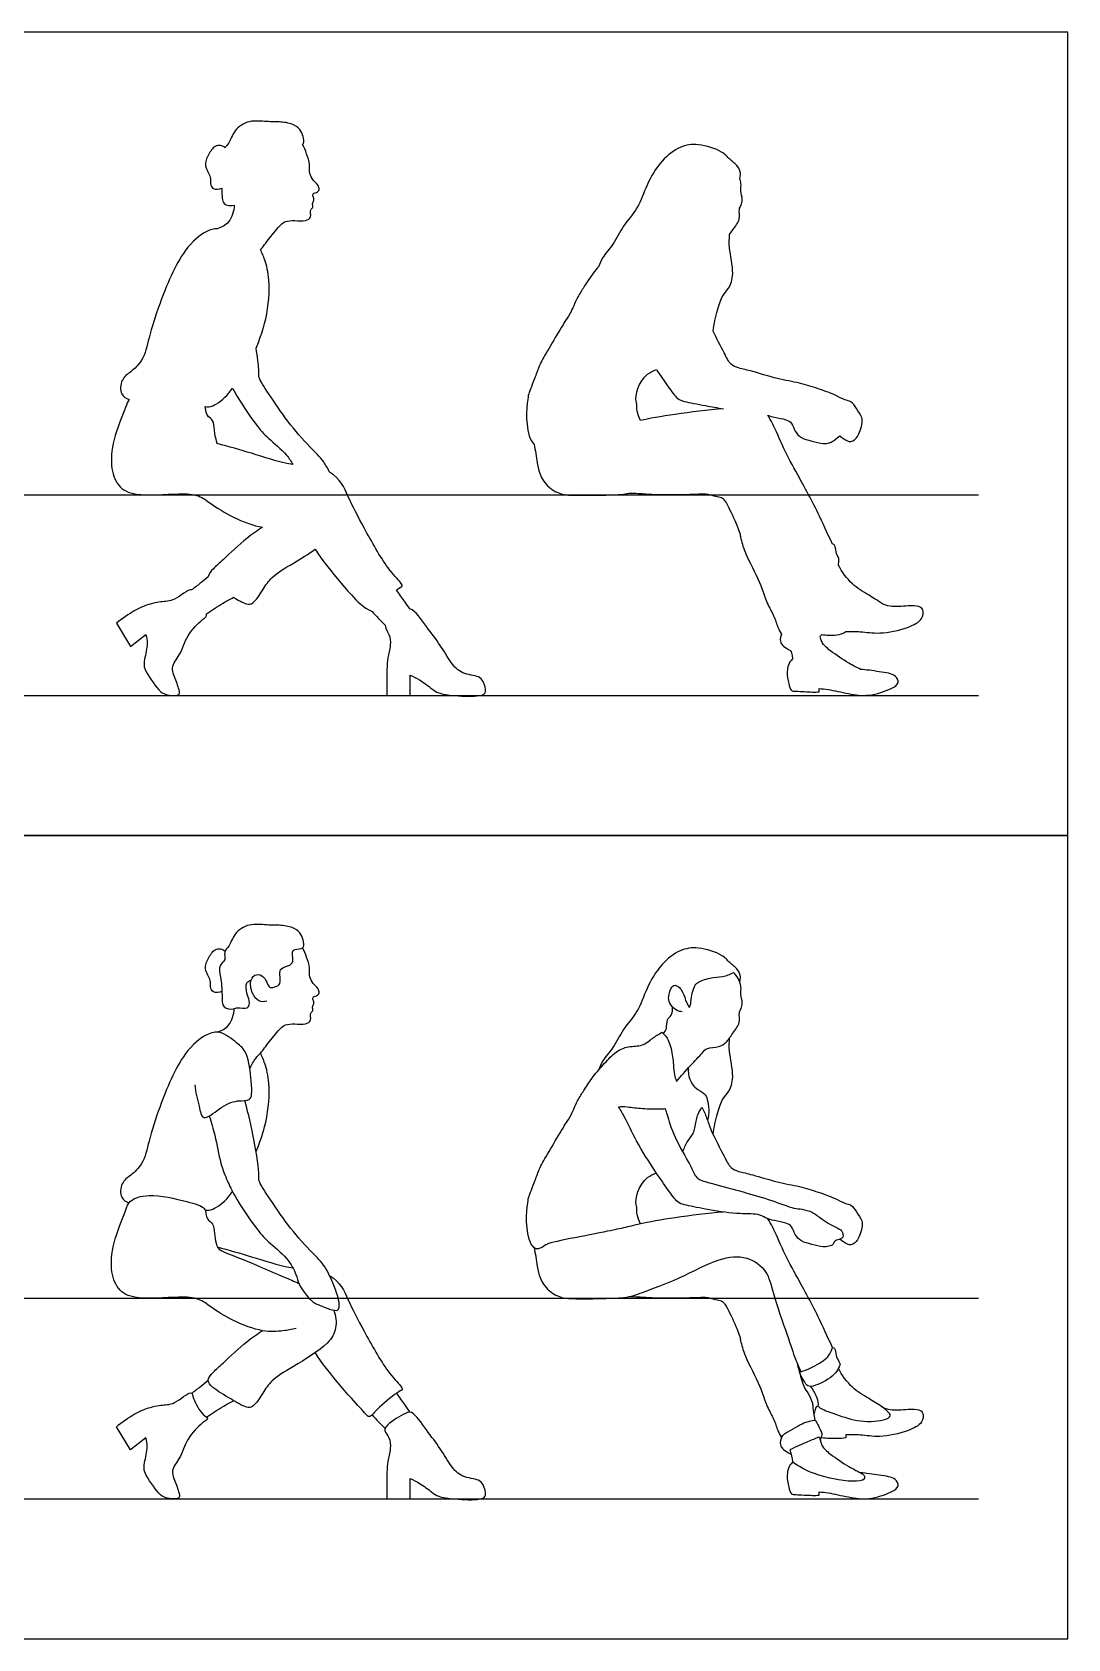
# Model space of a CAD drawing. Header units: millimetres. Extents: x 11.2 to 50.9, y -0.3 to 14.1.
# Drawn here: x 29.349 to 31.706, y 10.298 to 13.955 of the extents above; entities that cross this region are included whole.
import ezdxf

# ---------------------------------------------------------------- set-up
doc = ezdxf.new("R2010")
doc.units = ezdxf.units.MM
for name, color, linetype, true_color in [('AG-DIAGRAM', 7, 'Continuous', 0xfecc66), ('AG-GUIDES', 7, 'Continuous', 0xcccccc), ('AG-OUTLINE', 7, 'Continuous', 0x8000ff), ('AG-PEOPLE', 7, 'Continuous', 0x66ccff), ('X-VPRT', 6, 'Continuous', 0xff00ff)]:
    doc.layers.add(name, color=color, linetype=linetype, true_color=true_color)

msp = doc.modelspace()

# ---------------------------------------------------------------- linework, layer by layer
at = {"layer": 'AG-DIAGRAM'}
for p, q in [((21.9063, 12.4451), (31.503, 12.4451)), ((21.9063, 10.6163), (31.503, 10.6163))]:
    msp.add_line(p, q, dxfattribs=at)
at = {"layer": 'AG-GUIDES'}
for p, q in [((21.9063, 12.9023), (31.503, 12.9023)), ((21.9063, 11.0735), (31.503, 11.0735))]:
    msp.add_line(p, q, dxfattribs=at)
at = {"layer": 'AG-OUTLINE'}
for points in [[(29.5414, 12.6097), (29.5729, 12.5571)], [(29.5729, 12.5571), (29.6084, 12.5841)], [(30.1567, 12.4451), (30.2097, 12.4451)], [(31.1399, 12.4536), (31.1399, 12.4611)]]:
    msp.add_lwpolyline(points, dxfattribs=at)
for points, knots in [([(29.9649, 13.6997), (29.9683, 13.7023), (29.9675, 13.7143), (29.9624, 13.7309), (29.9467, 13.7464), (29.9145, 13.7521), (29.8831, 13.7508), (29.8431, 13.7565), (29.808, 13.7337), (29.7999, 13.7045), (29.7904, 13.696), (29.7886, 13.6923)], [3.70472, 3.70472, 3.70472, 3.70472, 3.915349, 4.155729, 4.414297, 4.733887, 5.0582, 5.415434, 5.769954, 6.086337, 6.273843, 6.273843, 6.273843, 6.273843]), ([(29.7886, 13.6923), (29.7856, 13.6948), (29.7783, 13.6985), (29.7636, 13.6973), (29.7496, 13.6761), (29.7388, 13.6516), (29.7575, 13.6259), (29.7537, 13.6111), (29.7601, 13.5962), (29.7754, 13.5979), (29.7812, 13.6006)], [-1.943548, -1.943548, -1.943548, -1.943548, -1.749998, -1.545805, -1.265299, -0.97661, -0.672829, -0.455583, -0.250939, 0, 0, 0, 0]), ([(29.8688, 13.4603), (29.8744, 13.4666), (29.8888, 13.4864), (29.9144, 13.5166), (29.925, 13.5257), (29.9476, 13.5272), (29.9708, 13.5242), (29.9863, 13.5338), (29.9801, 13.5519), (29.9904, 13.556), (29.9858, 13.5656), (29.9919, 13.5727), (29.9887, 13.5806), (29.9872, 13.5901), (30.0001, 13.5898), (30.0037, 13.6002), (29.9979, 13.6099), (29.9853, 13.6213), (29.9796, 13.6382), (29.9818, 13.6543), (29.9742, 13.6792), (29.9684, 13.6929), (29.9649, 13.6997)], [0.526762, 0.526762, 0.526762, 0.526762, 0.854998, 1.21483, 1.421616, 1.685716, 1.966081, 2.18262, 2.406363, 2.5651, 2.729528, 2.891762, 3.055474, 3.209219, 3.389142, 3.557744, 3.743334, 3.978763, 4.213168, 4.441878, 4.729093, 5.002139, 5.002139, 5.002139, 5.002139]), ([(30.9595, 13.6223), (30.9607, 13.6259), (30.9623, 13.6339), (30.9561, 13.6515), (30.9354, 13.6659), (30.9201, 13.6857), (30.8646, 13.7032), (30.8229, 13.6963), (30.7792, 13.6635), (30.7467, 13.6084), (30.7294, 13.5543), (30.6933, 13.5157), (30.6732, 13.4724), (30.6466, 13.4438), (30.6409, 13.4286), (30.6382, 13.4214)], [0, 0, 0, 0, 0.197658, 0.441064, 0.727786, 1.019602, 1.453065, 1.830998, 2.251918, 2.719155, 3.158302, 3.578415, 3.983662, 4.342901, 4.624045, 4.624045, 4.624045, 4.624045]), ([(30.9363, 13.4946), (30.9386, 13.498), (30.9463, 13.5094), (30.9623, 13.5284), (30.9566, 13.5516), (30.9631, 13.5616), (30.9671, 13.5748), (30.96, 13.5942), (30.9638, 13.6088), (30.9609, 13.6187), (30.9595, 13.6223)], [1.711028, 1.711028, 1.711028, 1.711028, 1.854784, 2.169099, 2.438586, 2.632493, 2.843529, 3.103199, 3.34697, 3.493439, 3.493439, 3.493439, 3.493439]), ([(29.7812, 13.6006), (29.7815, 13.5816), (29.7803, 13.5614), (29.8011, 13.5597), (29.8091, 13.5613)], [7.3736831, 7.3736831, 7.3736831, 7.3736831, 7.7336966, 8.0426079, 8.0426079, 8.0426079, 8.0426079]), ([(29.8091, 13.5613), (29.8089, 13.5481), (29.8003, 13.5206), (29.7804, 13.511), (29.7707, 13.5079)], [-0.6724283, -0.6724283, -0.6724283, -0.6724283, -0.3140947, 0, 0, 0, 0]), ([(29.7707, 13.5079), (29.7627, 13.5084), (29.7411, 13.5012), (29.6891, 13.4607), (29.6387, 13.3389), (29.6155, 13.2636), (29.6034, 13.2077), (29.5744, 13.1821), (29.5509, 13.1662), (29.5484, 13.129), (29.5635, 13.1218), (29.5701, 13.1193)], [3.491019, 3.491019, 3.491019, 3.491019, 3.742937, 4.205161, 4.861271, 5.379407, 5.797365, 6.141251, 6.440548, 6.757776, 7.019162, 7.019162, 7.019162, 7.019162]), ([(29.8589, 13.2358), (29.8741, 13.2748), (29.8864, 13.32), (29.8919, 13.3882), (29.8801, 13.4359), (29.8727, 13.4526), (29.8688, 13.4603)], [1.723412, 1.723412, 1.723412, 1.723412, 1.964333, 2.500024, 2.889738, 3.179016, 3.179016, 3.179016, 3.179016]), ([(30.8991, 13.2746), (30.901, 13.2909), (30.9081, 13.3216), (30.9194, 13.3572), (30.9364, 13.3719), (30.9482, 13.4066), (30.9342, 13.4645), (30.9359, 13.4845), (30.9363, 13.4946)], [0, 0, 0, 0, 0.409889, 0.759342, 1.025586, 1.368702, 1.816119, 2.137982, 2.137982, 2.137982, 2.137982]), ([(30.6382, 13.4214), (30.634, 13.4166), (30.622, 13.4022), (30.6065, 13.3772), (30.5919, 13.3564), (30.5751, 13.3167), (30.5586, 13.2929), (30.5122, 13.2131), (30.5043, 13.1986), (30.4927, 13.1664), (30.479, 13.1331), (30.4774, 13.1204), (30.4685, 13.0596), (30.487, 13.0208), (30.4918, 13.0169)], [-7.807049, -7.807049, -7.807049, -7.807049, -7.631971, -7.285419, -6.986167, -6.612704, -6.286083, -5.353619, -5.001988, -4.66644, -4.150489, -3.96005, -3.019478, -2.786519, -2.786519, -2.786519, -2.786519]), ([(31.1872, 13.0363), (31.2014, 13.0256), (31.2135, 13.0199), (31.2269, 13.0327), (31.2343, 13.0479), (31.2385, 13.0663), (31.2385, 13.0785), (31.2249, 13.0986), (31.2141, 13.1158), (31.1978, 13.1173), (31.1758, 13.1306), (31.1373, 13.144), (31.0951, 13.1578), (31.0453, 13.165), (30.9905, 13.1836), (30.9577, 13.1898), (30.9373, 13.1985), (30.925, 13.2242), (30.9065, 13.2588), (30.8991, 13.2746)], [-7.718948, -7.718948, -7.718948, -7.718948, -7.378045, -7.017862, -6.768631, -6.49801, -6.285989, -5.982495, -5.707836, -5.471827, -5.161486, -4.763958, -4.349671, -3.905445, -3.430653, -3.073794, -2.801372, -2.459762, -2.045066, -2.045066, -2.045066, -2.045066]), ([(30.026, 12.954), (30.0219, 12.9625), (30.0102, 12.9836), (29.9794, 13.0117), (29.9297, 13.0693), (29.8897, 13.1291), (29.8625, 13.1699), (29.8667, 13.1824), (29.8621, 13.2163), (29.8589, 13.2358)], [5.467358, 5.467358, 5.467358, 5.467358, 5.703296, 6.090949, 6.588714, 7.089769, 7.467892, 7.66947, 7.901083, 7.901083, 7.901083, 7.901083]), ([(30.734, 13.0717), (30.7305, 13.0783), (30.7248, 13.0921), (30.7257, 13.1101), (30.7204, 13.1221), (30.7302, 13.1689), (30.763, 13.1848), (30.7698, 13.1873)], [0, 0, 0, 0, 0.276472, 0.520776, 0.728538, 1.934432, 2.265711, 2.265711, 2.265711, 2.265711]), ([(30.7698, 13.1873), (30.7797, 13.1726), (30.7961, 13.149), (30.8169, 13.1199), (30.8348, 13.1138), (30.875, 13.1065), (30.9087, 13.1002), (30.9225, 13.0982)], [-11.973179, -11.973179, -11.973179, -11.973179, -11.584953, -11.245305, -11.002533, -10.595736, -10.312308, -10.312308, -10.312308, -10.312308]), ([(29.743, 13.1029), (29.7489, 13.1027), (29.7617, 13.1016), (29.7918, 13.1258), (29.8027, 13.1408), (29.8053, 13.1448)], [0, 0, 0, 0, 0.2389291, 0.6224229, 0.7622506, 0.7622506, 0.7622506, 0.7622506]), ([(29.8053, 13.1448), (29.8071, 13.1415), (29.8196, 13.1191), (29.8568, 13.0625), (29.8852, 13.0309), (29.9241, 13.0004), (29.9391, 12.978), (29.9429, 12.971)], [1.57915, 1.57915, 1.57915, 1.57915, 1.677767, 2.202216, 2.585057, 3.011457, 3.223904, 3.223904, 3.223904, 3.223904]), ([(29.5701, 13.1193), (29.5665, 13.1145), (29.5609, 13.0965), (29.5347, 13.0366), (29.5255, 12.9703), (29.5425, 12.9201), (29.5854, 12.897), (29.6786, 12.9063), (29.7299, 12.903), (29.7576, 12.8796), (29.806, 12.8504), (29.8523, 12.8317), (29.8738, 12.8282)], [-4.82741, -4.82741, -4.82741, -4.82741, -4.60454, -4.133653, -3.660893, -3.266482, -2.878144, -2.328959, -1.970628, -1.651855, -1.18656, -0.702149, -0.702149, -0.702149, -0.702149]), ([(29.7707, 13.0191), (29.7663, 13.034), (29.7638, 13.0503), (29.7627, 13.0721), (29.7476, 13.0809), (29.7452, 13.0904), (29.743, 13.1029)], [-7.440146, -7.440146, -7.440146, -7.440146, -7.085092, -6.751087, -6.450882, -6.234229, -6.234229, -6.234229, -6.234229]), ([(30.9225, 13.0982), (30.8858, 13.0951), (30.8182, 13.087), (30.7508, 13.0753), (30.734, 13.0717)], [-1.772103, -1.772103, -1.772103, -1.772103, -1.158281, -0.635804, -0.635804, -0.635804, -0.635804]), ([(31.1707, 12.7899), (31.1642, 12.8026), (31.1368, 12.8661), (31.0909, 12.9487), (31.06, 13.0054), (31.0359, 13.0633), (31.0275, 13.0767), (31.0236, 13.0832)], [9.051456, 9.051456, 9.051456, 9.051456, 9.452204, 10.026455, 10.519409, 10.973134, 11.254575, 11.254575, 11.254575, 11.254575]), ([(31.0236, 13.0832), (31.0283, 13.0814), (31.0411, 13.0778), (31.0646, 13.0746), (31.0792, 13.0658), (31.0847, 13.0465), (31.099, 13.0302), (31.123, 13.0253), (31.1486, 13.017), (31.1615, 13.0205), (31.1699, 13.0221), (31.1872, 13.0363)], [-9.363025, -9.363025, -9.363025, -9.363025, -9.131601, -8.779266, -8.50549, -8.205293, -7.893374, -7.550675, -7.196106, -6.942794, -6.725811, -6.725811, -6.725811, -6.725811]), ([(29.9429, 12.971), (29.9052, 12.9777), (29.8503, 12.9976), (29.7967, 13.0115), (29.7707, 13.0191)], [-1.089027, -1.089027, -1.089027, -1.089027, -0.526259, 0, 0, 0, 0]), ([(30.4918, 13.0169), (30.4942, 13.005), (30.4989, 12.9713), (30.5034, 12.9486), (30.523, 12.9167), (30.5583, 12.9009), (30.5857, 12.9013), (30.6736, 12.9005), (30.7036, 12.9051), (30.7071, 12.9057)], [0.75996, 0.75996, 0.75996, 0.75996, 1.069408, 1.356033, 1.709433, 2.055502, 2.375394, 2.988405, 3.078964, 3.078964, 3.078964, 3.078964]), ([(30.1783, 12.6856), (30.1854, 12.6901), (30.194, 12.6938), (30.1862, 12.705), (30.154, 12.7372), (30.1043, 12.8277), (30.0678, 12.8962), (30.0517, 12.9383), (30.026, 12.954)], [-3.947011, -3.947011, -3.947011, -3.947011, -3.718966, -3.547862, -3.159033, -2.555061, -2.025804, -1.566882, -1.566882, -1.566882, -1.566882]), ([(30.7071, 12.9057), (30.7213, 12.906), (30.75, 12.9041), (30.7707, 12.9026), (30.8632, 12.9031), (30.8849, 12.9058), (30.9036, 12.8981), (30.9185, 12.8975), (30.9243, 12.8903), (30.9298, 12.8843), (30.9594, 12.8205), (30.9613, 12.8038), (30.9711, 12.7677), (31.0069, 12.7038), (31.0201, 12.6557), (31.0372, 12.6284), (31.0458, 12.6004), (31.0515, 12.5901), (31.0543, 12.585)], [0.122021, 0.122021, 0.122021, 0.122021, 0.43388, 0.737602, 1.190394, 1.562677, 1.821108, 2.037014, 2.206557, 2.369854, 2.556793, 2.790155, 3.144724, 3.650277, 4.064575, 4.393414, 4.704426, 4.947843, 4.947843, 4.947843, 4.947843]), ([(29.8738, 12.8282), (29.8614, 12.8202), (29.8379, 12.8049), (29.7846, 12.7551), (29.7631, 12.7359), (29.7507, 12.722), (29.7502, 12.7156)], [-14.533258, -14.533258, -14.533258, -14.533258, -14.152635, -13.669409, -13.350097, -13.085708, -13.085708, -13.085708, -13.085708]), ([(29.8078, 12.6689), (29.8189, 12.6623), (29.8368, 12.652), (29.8535, 12.6534), (29.8751, 12.6873), (29.8939, 12.717), (29.9358, 12.7419), (29.9777, 12.7671), (29.9935, 12.7782)], [-12.382254, -12.382254, -12.382254, -12.382254, -12.077426, -11.861154, -11.513316, -11.174218, -10.737646, -10.405247, -10.405247, -10.405247, -10.405247]), ([(29.9935, 12.7782), (30.0007, 12.7673), (30.0148, 12.7457), (30.0737, 12.6751), (30.1022, 12.6461), (30.1228, 12.6368)], [-6.137454, -6.137454, -6.137454, -6.137454, -5.697518, -5.018447, -4.527129, -4.527129, -4.527129, -4.527129]), ([(31.1839, 12.7424), (31.1873, 12.7561), (31.1796, 12.7649), (31.1779, 12.7796), (31.1753, 12.7903), (31.1707, 12.7899)], [-2.043426, -2.043426, -2.043426, -2.043426, -1.7234114, -1.3747094, -1.0962548, -1.0962548, -1.0962548, -1.0962548]), ([(31.2832, 12.6546), (31.2733, 12.6616), (31.2515, 12.6748), (31.2134, 12.6976), (31.1921, 12.7267), (31.1839, 12.7424)], [2.441349, 2.441349, 2.441349, 2.441349, 2.793149, 3.187192, 3.618429, 3.618429, 3.618429, 3.618429]), ([(29.7502, 12.7156), (29.7439, 12.7103), (29.7296, 12.6986), (29.719, 12.6907), (29.7123, 12.6859)], [-0.506718, -0.506718, -0.506718, -0.506718, -0.2833702, 0, 0, 0, 0]), ([(29.7123, 12.6859), (29.7033, 12.6872), (29.6723, 12.6578), (29.6433, 12.6608), (29.6045, 12.6499), (29.5817, 12.6389), (29.5537, 12.6206), (29.5414, 12.6097)], [-1.791106, -1.791106, -1.791106, -1.791106, -1.406859, -1.075432, -0.715458, -0.412337, 0, 0, 0, 0]), ([(29.7463, 12.6313), (29.7585, 12.64), (29.7762, 12.6517), (29.7995, 12.6646), (29.8078, 12.6689)], [0, 0, 0, 0, 0.3837657, 0.5832827, 0.5832827, 0.5832827, 0.5832827]), ([(30.209, 12.6426), (30.2049, 12.6484), (30.1965, 12.6601), (30.1844, 12.6771), (30.1783, 12.6856)], [-0.5836498, -0.5836498, -0.5836498, -0.5836498, -0.3190112, 0, 0, 0, 0]), ([(29.6084, 12.5841), (29.61, 12.5775), (29.6133, 12.5643), (29.6046, 12.5269), (29.6018, 12.5045), (29.6372, 12.4571), (29.6513, 12.4466), (29.6894, 12.4425), (29.6818, 12.4628), (29.6789, 12.4764), (29.6618, 12.5109), (29.6877, 12.5374), (29.7001, 12.583), (29.734, 12.6174), (29.7481, 12.6257), (29.7463, 12.6313)], [-6.529986, -6.529986, -6.529986, -6.529986, -6.268063, -5.91766, -5.635703, -5.196888, -4.950687, -4.627773, -4.39429, -4.159822, -3.825292, -3.491811, -3.088178, -2.679819, -2.456621, -2.456621, -2.456621, -2.456621]), ([(30.1228, 12.6368), (30.1276, 12.6314), (30.1374, 12.6209), (30.1475, 12.6104), (30.1526, 12.6053)], [0, 0, 0, 0, 0.2649963, 0.5307904, 0.5307904, 0.5307904, 0.5307904]), ([(30.2097, 12.4451), (30.2097, 12.4606), (30.2097, 12.476), (30.2097, 12.4915), (30.217, 12.4883), (30.231, 12.4819), (30.2592, 12.4607), (30.2742, 12.4495), (30.3112, 12.4442), (30.3665, 12.442), (30.3857, 12.4517), (30.3758, 12.4783), (30.3664, 12.4906), (30.326, 12.4932), (30.3014, 12.5198), (30.2783, 12.5615), (30.2478, 12.599), (30.2227, 12.6373), (30.209, 12.6426)], [0, 0, 0, 0, 0.392464, 0.392464, 0.392464, 0.674317, 1.011399, 1.257324, 1.608656, 2.043408, 2.272392, 2.554125, 2.778006, 3.126128, 3.469343, 3.861632, 4.281868, 4.697146, 4.697146, 4.697146, 4.697146]), ([(31.1465, 12.5843), (31.1522, 12.5835), (31.1637, 12.5822), (31.1888, 12.5826), (31.2012, 12.591), (31.2121, 12.5911), (31.2348, 12.5917), (31.2789, 12.584), (31.3402, 12.5978), (31.3762, 12.6159), (31.3787, 12.6409), (31.3671, 12.65), (31.3423, 12.6495), (31.3012, 12.6463), (31.2891, 12.652), (31.2832, 12.6546)], [-3.688386, -3.688386, -3.688386, -3.688386, -3.444977, -2.933476, -2.933476, -2.933476, -2.599124, -2.209082, -1.741892, -1.382624, -1.122524, -0.922022, -0.631148, -0.257044, 0, 0, 0, 0]), ([(30.1526, 12.6053), (30.1543, 12.595), (30.1638, 12.5846), (30.1663, 12.5593), (30.1572, 12.5302), (30.1568, 12.5047), (30.1558, 12.465), (30.1567, 12.4451)], [5.355289, 5.355289, 5.355289, 5.355289, 5.607206, 5.91341, 6.245105, 6.55847, 7.032414, 7.032414, 7.032414, 7.032414]), ([(31.0543, 12.585), (31.0509, 12.5741), (31.0516, 12.5651), (31.0595, 12.5561), (31.0761, 12.5473)], [0, 0, 0, 0, 0.4278987, 0.9202332, 0.9202332, 0.9202332, 0.9202332]), ([(31.0761, 12.5473), (31.0767, 12.5446), (31.0788, 12.5361), (31.0794, 12.5315), (31.0796, 12.5289)], [0.2602249, 0.2602249, 0.2602249, 0.2602249, 0.4546719, 0.6159064, 0.6159064, 0.6159064, 0.6159064]), ([(31.2341, 12.5049), (31.2256, 12.5094), (31.2068, 12.5188), (31.1657, 12.5459), (31.146, 12.5641), (31.1433, 12.5764), (31.1422, 12.5799)], [-1.433341, -1.433341, -1.433341, -1.433341, -1.119564, -0.689532, -0.376732, -0.147814, -0.147814, -0.147814, -0.147814]), ([(31.0796, 12.5289), (31.0703, 12.5197), (31.0655, 12.4984), (31.0706, 12.4741), (31.0755, 12.4547), (31.0881, 12.4555), (31.1258, 12.4527), (31.1349, 12.4534), (31.1399, 12.4536)], [0, 0, 0, 0, 0.322801, 0.659593, 0.920939, 1.132839, 1.52542, 1.774131, 1.774131, 1.774131, 1.774131]), ([(31.1399, 12.4611), (31.1472, 12.4606), (31.1619, 12.4597), (31.2087, 12.4486), (31.2521, 12.4422), (31.3032, 12.4587), (31.3239, 12.4731), (31.3144, 12.4942), (31.2811, 12.4988), (31.2461, 12.5041), (31.2341, 12.5049)], [0, 0, 0, 0, 0.272541, 0.670719, 1.068172, 1.493849, 1.760001, 1.994406, 2.339212, 2.643179, 2.643179, 2.643179, 2.643179])]:
    msp.add_open_spline(points, degree=3, knots=knots, dxfattribs=at)
msp.add_open_spline([(31.1422, 12.5799), (31.1438, 12.5812), (31.1451, 12.5828), (31.1465, 12.5843)], degree=3, dxfattribs=at)
at = {"layer": 'AG-PEOPLE'}
for p, q in [((30.6883, 11.5018), (30.6883, 11.5018)), ((29.5729, 10.7283), (29.5414, 10.7809)), ((29.6084, 10.7553), (29.5729, 10.7283)), ((30.1567, 10.6163), (30.2097, 10.6163)), ((31.1399, 10.6248), (31.1399, 10.6323))]:
    msp.add_line(p, q, dxfattribs=at)
for points, knots in [([(29.8835, 11.7492), (29.8777, 11.7479), (29.8637, 11.7474), (29.8484, 11.7672), (29.8437, 11.798), (29.8591, 11.8133), (29.8781, 11.8063), (29.8846, 11.7889), (29.8908, 11.7788), (29.9034, 11.7825), (29.9164, 11.7884), (29.9118, 11.8098), (29.9141, 11.8272), (29.9382, 11.8291), (29.9448, 11.8441), (29.9397, 11.8615), (29.9468, 11.8695), (29.9686, 11.8671), (29.9675, 11.8855), (29.9624, 11.9021), (29.9467, 11.9176), (29.9145, 11.9233), (29.8831, 11.922), (29.8431, 11.9277), (29.808, 11.9049), (29.7994, 11.8741), (29.784, 11.8622), (29.792, 11.8426), (29.772, 11.8314), (29.7791, 11.8028), (29.7823, 11.7658), (29.7803, 11.7326), (29.808, 11.7303), (29.8161, 11.7368), (29.8421, 11.7292), (29.8452, 11.7519), (29.837, 11.7662), (29.8347, 11.7933), (29.8442, 11.7963), (29.8478, 11.7976)], [0, 0, 0, 0, 0.241996, 0.516646, 0.827458, 1.065043, 1.298658, 1.543546, 1.723319, 1.917036, 2.115711, 2.369972, 2.591938, 2.848998, 3.0647, 3.298439, 3.465284, 3.70472, 3.915349, 4.155729, 4.414297, 4.733887, 5.0582, 5.415434, 5.769954, 6.086337, 6.319611, 6.550708, 6.789462, 7.080895, 7.442704, 7.745216, 8.004788, 8.192707, 8.455668, 8.684688, 8.929166, 9.206684, 9.398917, 9.398917, 9.398917, 9.398917]), ([(29.7812, 11.7718), (29.7754, 11.7691), (29.7601, 11.7674), (29.7537, 11.7823), (29.7575, 11.7971), (29.7388, 11.8228), (29.7496, 11.8473), (29.7636, 11.8685), (29.7783, 11.8697), (29.7856, 11.866), (29.7886, 11.8635)], [0, 0, 0, 0, 0.250939, 0.455583, 0.672829, 0.97661, 1.265299, 1.545805, 1.749998, 1.943548, 1.943548, 1.943548, 1.943548]), ([(29.8449, 11.5956), (29.8483, 11.604), (29.8576, 11.6202), (29.8696, 11.6313), (29.8888, 11.6576), (29.9144, 11.6878), (29.925, 11.6969), (29.9476, 11.6984), (29.9708, 11.6954), (29.9863, 11.705), (29.9801, 11.7231), (29.9904, 11.7272), (29.9858, 11.7368), (29.9919, 11.7439), (29.9887, 11.7518), (29.9872, 11.7613), (30.0001, 11.761), (30.0037, 11.7714), (29.9979, 11.7811), (29.9853, 11.7925), (29.9796, 11.8094), (29.9818, 11.8255), (29.9742, 11.8504), (29.9684, 11.8641), (29.9649, 11.8709)], [0, 0, 0, 0, 0.297368, 0.526762, 0.854998, 1.21483, 1.421616, 1.685716, 1.966081, 2.18262, 2.406363, 2.5651, 2.729528, 2.891762, 3.055474, 3.209219, 3.389142, 3.557744, 3.743334, 3.978763, 4.213168, 4.441878, 4.729093, 5.002139, 5.002139, 5.002139, 5.002139]), ([(30.9595, 11.7935), (30.9607, 11.7971), (30.9623, 11.8051), (30.9561, 11.8227), (30.9354, 11.8371), (30.9201, 11.8569), (30.8646, 11.8744), (30.8229, 11.8675), (30.7792, 11.8347), (30.7467, 11.7796), (30.7294, 11.7255), (30.6933, 11.6869), (30.6732, 11.6436), (30.6466, 11.615), (30.6409, 11.5998), (30.6382, 11.5926)], [0, 0, 0, 0, 0.197658, 0.441064, 0.727786, 1.019602, 1.453065, 1.830998, 2.251918, 2.719155, 3.158302, 3.578415, 3.983662, 4.342901, 4.624045, 4.624045, 4.624045, 4.624045]), ([(30.8157, 11.5665), (30.826, 11.5789), (30.8458, 11.6023), (30.8739, 11.6305), (30.8843, 11.6447), (30.9128, 11.6442), (30.9301, 11.6554), (30.943, 11.6768), (30.9623, 11.6996), (30.9566, 11.7228), (30.9631, 11.7328), (30.9671, 11.746), (30.96, 11.7654), (30.9644, 11.7826), (30.9562, 11.8021), (30.9495, 11.8108), (30.9456, 11.8147)], [0, 0, 0, 0, 0.406537, 0.770396, 1.005231, 1.302612, 1.562692, 1.854784, 2.169099, 2.438586, 2.632493, 2.843529, 3.103199, 3.34697, 3.608128, 3.846577, 3.846577, 3.846577, 3.846577]), ([(30.8283, 11.7712), (30.8351, 11.7603), (30.8355, 11.7505), (30.8401, 11.7447), (30.8455, 11.7304), (30.8493, 11.7507), (30.8505, 11.767), (30.857, 11.7849), (30.8625, 11.7921), (30.8926, 11.8047), (30.9206, 11.8036), (30.9376, 11.8109), (30.9456, 11.8147)], [0, 0, 0, 0, 0.226401, 0.411954, 0.599052, 0.825498, 1.103636, 1.366691, 1.552293, 1.898861, 2.237738, 2.5602, 2.5602, 2.5602, 2.5602]), ([(30.8283, 11.7254), (30.8245, 11.7257), (30.8164, 11.7269), (30.8008, 11.7401), (30.7962, 11.7567), (30.8009, 11.7727), (30.808, 11.7897), (30.8234, 11.7808), (30.8271, 11.7746), (30.8283, 11.7712)], [0, 0, 0, 0, 0.199795, 0.456276, 0.692248, 0.935239, 1.157575, 1.372069, 1.567212, 1.567212, 1.567212, 1.567212]), ([(29.7707, 11.6791), (29.7804, 11.6822), (29.8003, 11.6918), (29.8089, 11.7193), (29.8091, 11.7325)], [0, 0, 0, 0, 0.3140947, 0.6724283, 0.6724283, 0.6724283, 0.6724283]), ([(30.7859, 11.6759), (30.7886, 11.6794), (30.7946, 11.6867), (30.7924, 11.7083), (30.8058, 11.7163), (30.807, 11.7301), (30.8063, 11.7363)], [0, 0, 0, 0, 0.2145341, 0.4709237, 0.6876067, 0.9412097, 0.9412097, 0.9412097, 0.9412097]), ([(29.7195, 11.5592), (29.7206, 11.5427), (29.7292, 11.5145), (29.7363, 11.4717), (29.7771, 11.5087), (29.8137, 11.5253), (29.8458, 11.5213), (29.8498, 11.5393), (29.8485, 11.5683), (29.8411, 11.6334), (29.8159, 11.6539), (29.7777, 11.684), (29.7435, 11.6743), (29.6891, 11.6319), (29.6387, 11.5101), (29.6155, 11.4348), (29.6034, 11.3789), (29.5744, 11.3533), (29.5509, 11.3374), (29.5484, 11.3002), (29.5635, 11.293), (29.5701, 11.2905)], [0, 0, 0, 0, 0.401369, 0.705387, 1.068949, 1.451403, 1.74606, 1.952696, 2.267792, 2.720174, 3.047853, 3.42765, 3.742937, 4.205161, 4.861271, 5.379407, 5.797365, 6.141251, 6.440548, 6.757776, 7.019162, 7.019162, 7.019162, 7.019162]), ([(30.9225, 11.2694), (30.8858, 11.2663), (30.8182, 11.2582), (30.7346, 11.2437), (30.7137, 11.2376), (30.6877, 11.2318), (30.6752, 11.2291), (30.6588, 11.2254), (30.547, 11.2046), (30.5206, 11.197), (30.4945, 11.1774), (30.468, 11.2278), (30.4774, 11.2916), (30.479, 11.3043), (30.4927, 11.3376), (30.5043, 11.3698), (30.5122, 11.3843), (30.5586, 11.4641), (30.5751, 11.4879), (30.5919, 11.5276), (30.6065, 11.5484), (30.6256, 11.5793), (30.652, 11.6077), (30.6767, 11.6353), (30.7059, 11.6478), (30.7385, 11.6462), (30.7605, 11.6655), (30.7753, 11.6742), (30.7824, 11.6791)], [-1.772103, -1.772103, -1.772103, -1.772103, -1.158281, -0.635804, -0.361042, 0, 0, 0, 2.143451, 2.409046, 2.718136, 3.019478, 3.96005, 4.150489, 4.66644, 5.001988, 5.353619, 6.286083, 6.612704, 6.986167, 7.285419, 7.631971, 8.000204, 8.353573, 8.676745, 9.002251, 9.310415, 9.607315, 9.607315, 9.607315, 9.607315]), ([(30.7824, 11.6791), (30.7869, 11.6751), (30.7961, 11.6663), (30.807, 11.6323), (30.8088, 11.5976), (30.8109, 11.5816), (30.8143, 11.5704), (30.8157, 11.5665)], [0, 0, 0, 0, 0.247445, 0.593492, 0.93946, 1.198461, 1.339485, 1.339485, 1.339485, 1.339485]), ([(29.8589, 11.407), (29.8741, 11.446), (29.8864, 11.4912), (29.8919, 11.5594), (29.8801, 11.6071), (29.8727, 11.6238), (29.8688, 11.6315)], [1.723412, 1.723412, 1.723412, 1.723412, 1.964333, 2.500024, 2.889738, 3.179016, 3.179016, 3.179016, 3.179016]), ([(30.8991, 11.4458), (30.901, 11.4621), (30.9081, 11.4928), (30.9194, 11.5284), (30.9364, 11.5431), (30.9482, 11.5778), (30.9342, 11.6357), (30.9359, 11.6557), (30.9363, 11.6658)], [0, 0, 0, 0, 0.409889, 0.759342, 1.025586, 1.368702, 1.816119, 2.137982, 2.137982, 2.137982, 2.137982]), ([(30.8418, 11.5969), (30.8415, 11.5886), (30.8443, 11.5716), (30.8579, 11.5504), (30.8797, 11.5409), (30.8867, 11.5258), (30.8899, 11.5026), (30.8882, 11.4862), (30.8863, 11.478)], [0, 0, 0, 0, 0.293105, 0.581855, 0.857954, 1.087879, 1.368199, 1.660576, 1.660576, 1.660576, 1.660576]), ([(29.7525, 11.4881), (29.7569, 11.4734), (29.7678, 11.438), (29.7761, 11.3829), (29.7936, 11.3394), (29.8102, 11.3047), (29.8568, 11.2337), (29.8852, 11.2021), (29.9301, 11.1669), (29.9515, 11.1277), (29.9546, 11.1043), (29.9856, 11.0628), (30.007, 11.0567), (30.0484, 11.0384), (30.0494, 11.0669), (30.0337, 11.1092), (30.0144, 11.1511), (29.9794, 11.1829), (29.9297, 11.2405), (29.8897, 11.3003), (29.8625, 11.3411), (29.8675, 11.356), (29.8511, 11.4571), (29.8388, 11.5021), (29.8332, 11.5232)], [0.125151, 0.125151, 0.125151, 0.125151, 0.458172, 0.944675, 1.322741, 1.677767, 2.202216, 2.585057, 3.011457, 3.382326, 3.664186, 4.055923, 4.347609, 4.686533, 4.92661, 5.317548, 5.703296, 6.090949, 6.588714, 7.089769, 7.467892, 7.66947, 8.056927, 8.469667, 8.469667, 8.469667, 8.469667]), ([(30.6838, 11.5093), (30.6896, 11.5108), (30.7055, 11.5086), (30.7377, 11.5046), (30.7764, 11.5039), (30.7866, 11.5043), (30.7899, 11.5051)], [0.349786, 0.349786, 0.349786, 0.349786, 0.607218, 0.962637, 1.336721, 1.548979, 1.548979, 1.548979, 1.548979]), ([(30.7899, 11.5051), (30.7913, 11.5002), (30.7945, 11.4897), (30.8103, 11.437), (30.8453, 11.3816), (30.8565, 11.3538), (30.8666, 11.3421), (30.9028, 11.3332), (30.9686, 11.3148), (31.0296, 11.2979), (31.0818, 11.277), (31.1008, 11.2768), (31.1271, 11.2702), (31.1452, 11.2522), (31.1827, 11.2323), (31.1929, 11.2278), (31.1972, 11.2096), (31.1826, 11.2065), (31.1729, 11.2026), (31.1731, 11.1938), (31.1615, 11.1917), (31.1486, 11.1882), (31.123, 11.1965), (31.099, 11.2014), (31.0847, 11.2177), (31.0792, 11.237), (31.0646, 11.2458), (31.0387, 11.2493), (31.0179, 11.2559), (30.9991, 11.2669), (30.9501, 11.2638), (30.884, 11.276), (30.8348, 11.285), (30.8169, 11.2911), (30.7954, 11.3213), (30.7661, 11.3632), (30.7239, 11.4293), (30.6993, 11.4833), (30.6894, 11.5), (30.6838, 11.5093)], [1.548979, 1.548979, 1.548979, 1.548979, 1.776535, 2.205428, 2.691085, 3.000904, 3.213176, 3.557213, 4.045625, 4.526342, 4.952943, 5.206731, 5.495504, 5.801772, 6.176737, 6.372612, 6.590185, 6.798041, 6.979782, 7.129939, 7.313671, 7.528166, 7.828401, 8.118584, 8.382705, 8.636899, 8.868721, 9.167065, 9.438821, 9.700412, 10.101484, 10.595736, 11.002533, 11.245305, 11.584953, 12.010391, 12.534885, 12.982486, 13.288722, 13.288722, 13.288722, 13.288722]), ([(30.8296, 11.4068), (30.833, 11.415), (30.8399, 11.4314), (30.8574, 11.45), (30.8597, 11.4793), (30.8656, 11.4955), (30.8735, 11.5081)], [0, 0, 0, 0, 0.341176, 0.670162, 1.028855, 1.339678, 1.339678, 1.339678, 1.339678]), ([(30.8735, 11.5081), (30.8773, 11.5), (30.8853, 11.4828), (30.8933, 11.4546), (30.924, 11.3975), (30.9373, 11.3697), (30.9577, 11.361), (30.9905, 11.3548), (31.0453, 11.3362), (31.0951, 11.329), (31.1373, 11.3152), (31.1758, 11.3018), (31.1978, 11.2885), (31.2141, 11.287), (31.2249, 11.2698), (31.2385, 11.2497), (31.2385, 11.2375), (31.2343, 11.2191), (31.2269, 11.2039), (31.2135, 11.1911), (31.2014, 11.1968), (31.1872, 11.2075)], [1.339678, 1.339678, 1.339678, 1.339678, 1.658058, 1.998091, 2.496052, 2.835304, 3.105847, 3.460243, 3.931759, 4.37292, 4.784348, 5.179133, 5.487333, 5.721713, 5.994477, 6.295877, 6.506434, 6.775189, 7.0227, 7.380397, 7.718948, 7.718948, 7.718948, 7.718948]), ([(30.734, 11.2429), (30.7305, 11.2495), (30.7248, 11.2633), (30.7257, 11.2813), (30.7204, 11.2933), (30.7302, 11.3401), (30.763, 11.356), (30.7698, 11.3585)], [0, 0, 0, 0, 0.276472, 0.520776, 0.728538, 1.934432, 2.265711, 2.265711, 2.265711, 2.265711]), ([(29.9499, 11.0047), (29.9401, 11.0021), (29.9195, 10.9983), (29.8713, 10.9953), (29.806, 11.0216), (29.7576, 11.0508), (29.7299, 11.0742), (29.6786, 11.0775), (29.5854, 11.0682), (29.5425, 11.0913), (29.5255, 11.1415), (29.5347, 11.2078), (29.5622, 11.2708), (29.57, 11.2977), (29.6184, 11.3136), (29.6983, 11.2944), (29.7436, 11.282), (29.7441, 11.2698), (29.7447, 11.2656), (29.7452, 11.2616), (29.7476, 11.2521), (29.7627, 11.2433), (29.7638, 11.2215), (29.7673, 11.1985), (29.7729, 11.182), (29.8208, 11.1663), (29.8994, 11.1314), (29.9458, 11.1118), (29.9564, 11.1071)], [0, 0, 0, 0, 0.313814, 0.702149, 1.18656, 1.651855, 1.970628, 2.328959, 2.878144, 3.266482, 3.660893, 4.133653, 4.60454, 4.88825, 5.266902, 5.799667, 6.169341, 6.372815, 6.372815, 6.372815, 6.54142, 6.775048, 7.03498, 7.311293, 7.528395, 7.911615, 8.526912, 8.725242, 8.725242, 8.725242, 8.725242]), ([(29.743, 11.2741), (29.7489, 11.2739), (29.7617, 11.2728), (29.7918, 11.297), (29.8027, 11.312), (29.8053, 11.316)], [0, 0, 0, 0, 0.2389291, 0.6224229, 0.7622506, 0.7622506, 0.7622506, 0.7622506]), ([(31.1707, 10.9611), (31.1642, 10.9738), (31.1368, 11.0373), (31.0909, 11.1199), (31.06, 11.1766), (31.0359, 11.2345), (31.0275, 11.2479), (31.0236, 11.2544)], [9.051456, 9.051456, 9.051456, 9.051456, 9.452204, 10.026455, 10.519409, 10.973134, 11.254575, 11.254575, 11.254575, 11.254575]), ([(29.7707, 11.1903), (29.7967, 11.1827), (29.8503, 11.1688), (29.9052, 11.1489), (29.9429, 11.1422)], [0, 0, 0, 0, 0.526259, 1.089027, 1.089027, 1.089027, 1.089027]), ([(30.4918, 11.1881), (30.4942, 11.1762), (30.4989, 11.1425), (30.5034, 11.1198), (30.523, 11.0879), (30.5583, 11.0721), (30.5857, 11.0725), (30.6991, 11.0715), (30.737, 11.0862), (30.8248, 11.1183), (30.9085, 11.1649), (30.9756, 11.1722), (31.0244, 11.1359), (31.0329, 11.0873), (31.0692, 10.9859), (31.0845, 10.9378), (31.0941, 10.9157), (31.0982, 10.9061)], [0.75996, 0.75996, 0.75996, 0.75996, 1.068356, 1.354006, 1.706204, 2.051096, 2.3699, 2.980826, 3.366832, 3.91944, 4.504097, 4.968807, 5.394112, 5.801008, 6.306747, 6.734989, 7.030338, 7.030338, 7.030338, 7.030338]), ([(30.026, 11.1252), (30.0517, 11.1095), (30.0678, 11.0674), (30.1043, 10.9989), (30.154, 10.9084), (30.1862, 10.8762), (30.194, 10.865), (30.1759, 10.8572), (30.1356, 10.8227), (30.1162, 10.7994), (30.1074, 10.812), (30.0737, 10.8463), (30.0148, 10.9169), (30.0007, 10.9385), (29.9935, 10.9494)], [1.566882, 1.566882, 1.566882, 1.566882, 2.018514, 2.539364, 3.133741, 3.516394, 3.68478, 3.909202, 4.348653, 4.637894, 4.813011, 5.217105, 5.77562, 6.137454, 6.137454, 6.137454, 6.137454]), ([(30.0357, 11.046), (30.0408, 11.0334), (30.0434, 11.0037), (30.0239, 10.9662), (29.944, 10.9179), (29.8939, 10.8882), (29.8751, 10.8585), (29.8535, 10.8246), (29.8357, 10.8231), (29.8006, 10.8447), (29.7611, 10.8673), (29.7452, 10.8871), (29.7631, 10.9071), (29.7846, 10.9263), (29.8379, 10.9761), (29.8614, 10.9914), (29.8738, 10.9994)], [9.468991, 9.468991, 9.468991, 9.468991, 9.826039, 10.187161, 10.737646, 11.174218, 11.513316, 11.861154, 12.077426, 12.43999, 12.836638, 13.090934, 13.354368, 13.672527, 14.154009, 14.533258, 14.533258, 14.533258, 14.533258]), ([(30.7071, 11.0769), (30.7213, 11.0772), (30.75, 11.0753), (30.7707, 11.0738), (30.8632, 11.0743), (30.8849, 11.077), (30.9036, 11.0693), (30.9185, 11.0687), (30.9243, 11.0615), (30.9298, 11.0555), (30.9594, 10.9917), (30.9613, 10.975), (30.9711, 10.9389), (31.0069, 10.875), (31.0201, 10.8269), (31.0372, 10.7996), (31.0458, 10.7716), (31.0515, 10.7613), (31.0543, 10.7562)], [0.122021, 0.122021, 0.122021, 0.122021, 0.43388, 0.737602, 1.190394, 1.562677, 1.821108, 2.037014, 2.206557, 2.369854, 2.556793, 2.790155, 3.144724, 3.650277, 4.064575, 4.393414, 4.704426, 4.947843, 4.947843, 4.947843, 4.947843]), ([(31.1707, 10.9611), (31.1753, 10.9615), (31.1779, 10.9508), (31.1796, 10.9361), (31.1904, 10.9238), (31.1835, 10.9139), (31.1763, 10.8966), (31.1335, 10.8733), (31.1131, 10.8712), (31.1066, 10.8846), (31.0989, 10.8962), (31.0959, 10.9028)], [1.096255, 1.096255, 1.096255, 1.096255, 1.295269, 1.54449, 1.773207, 1.962798, 2.225278, 2.650894, 2.908905, 3.125879, 3.409868, 3.409868, 3.409868, 3.409868]), ([(31.0982, 10.9061), (31.1061, 10.9084), (31.1208, 10.9133), (31.1595, 10.9353), (31.1659, 10.9482), (31.1707, 10.9611)], [0, 0, 0, 0, 0.345323, 0.80355, 1.096255, 1.096255, 1.096255, 1.096255]), ([(31.09, 10.9255), (31.0914, 10.9198), (31.0942, 10.9089), (31.1045, 10.8714), (31.1151, 10.8572), (31.1268, 10.8351), (31.1254, 10.8233), (31.1304, 10.7951)], [0, 0, 0, 0, 0.335164, 0.820094, 1.167887, 1.554015, 1.868707, 1.868707, 1.868707, 1.868707]), ([(31.0957, 10.9035), (31.0957, 10.9041), (31.0959, 10.9056), (31.0975, 10.9061), (31.0982, 10.9061)], [-0.1657208, -0.1657208, -0.1657208, -0.1657208, -0.0857954, 0, 0, 0, 0]), ([(31.1286, 10.8075), (31.1293, 10.8118), (31.1317, 10.8191), (31.1355, 10.831), (31.1428, 10.821), (31.1765, 10.8105), (31.2243, 10.7917), (31.2838, 10.7922), (31.3051, 10.8043), (31.2988, 10.8138), (31.2814, 10.8279), (31.2515, 10.846), (31.2134, 10.8688), (31.1921, 10.8979), (31.1839, 10.9136)], [0, 0, 0, 0, 0.212218, 0.384035, 0.543368, 0.884022, 1.317752, 1.769655, 2.020095, 2.181356, 2.455209, 2.802867, 3.19227, 3.618429, 3.618429, 3.618429, 3.618429]), ([(29.7123, 10.8571), (29.719, 10.8619), (29.7296, 10.8698), (29.7439, 10.8815), (29.7502, 10.8868)], [0, 0, 0, 0, 0.2833702, 0.506718, 0.506718, 0.506718, 0.506718]), ([(31.1379, 10.8273), (31.1393, 10.8334), (31.136, 10.8471), (31.1273, 10.8644), (31.1216, 10.8726)], [0.02657, 0.02657, 0.02657, 0.02657, 0.2716345, 0.5919261, 0.5919261, 0.5919261, 0.5919261]), ([(29.5414, 10.7809), (29.5537, 10.7918), (29.5817, 10.8101), (29.6045, 10.8211), (29.6433, 10.832), (29.6723, 10.829), (29.713, 10.8677), (29.7154, 10.8424), (29.7353, 10.8083), (29.7528, 10.7997), (29.734, 10.7886), (29.7001, 10.7542), (29.6877, 10.7086), (29.6618, 10.6821), (29.6789, 10.6476), (29.6818, 10.634), (29.6894, 10.6137), (29.6513, 10.6178), (29.6372, 10.6283), (29.6018, 10.6757), (29.6046, 10.6981), (29.6133, 10.7355), (29.61, 10.7487), (29.6084, 10.7553)], [0, 0, 0, 0, 0.400291, 0.694556, 1.044014, 1.365759, 1.73878, 1.957387, 2.327723, 2.536009, 2.754857, 3.155257, 3.551023, 3.878005, 4.206016, 4.435914, 4.664846, 4.981467, 5.22287, 5.653133, 5.929593, 6.273168, 6.529986, 6.529986, 6.529986, 6.529986]), ([(29.7463, 10.8025), (29.7585, 10.8112), (29.7762, 10.8229), (29.7995, 10.8358), (29.8078, 10.8401)], [0, 0, 0, 0, 0.3837657, 0.5832827, 0.5832827, 0.5832827, 0.5832827]), ([(30.1783, 10.8568), (30.1844, 10.8483), (30.1965, 10.8313), (30.2049, 10.8196), (30.209, 10.8138)], [0, 0, 0, 0, 0.3190112, 0.5836498, 0.5836498, 0.5836498, 0.5836498]), ([(30.1228, 10.808), (30.1276, 10.8026), (30.1374, 10.7921), (30.1475, 10.7816), (30.1526, 10.7765)], [0, 0, 0, 0, 0.2649963, 0.5307904, 0.5307904, 0.5307904, 0.5307904]), ([(30.2097, 10.6163), (30.2097, 10.6318), (30.2097, 10.6472), (30.2097, 10.6627), (30.217, 10.6595), (30.231, 10.6531), (30.2592, 10.6319), (30.2742, 10.6207), (30.3112, 10.6154), (30.3665, 10.6132), (30.3857, 10.6229), (30.3758, 10.6495), (30.3664, 10.6618), (30.326, 10.6644), (30.3014, 10.691), (30.2783, 10.7327), (30.2478, 10.7702), (30.215, 10.8202), (30.1924, 10.8078), (30.1622, 10.7913), (30.1514, 10.7752), (30.1513, 10.7694), (30.1638, 10.7558), (30.1663, 10.7305), (30.1572, 10.7014), (30.1568, 10.6759), (30.1558, 10.6362), (30.1567, 10.6163)], [0, 0, 0, 0, 0.388358, 0.388358, 0.388358, 0.667262, 1.000817, 1.244169, 1.591825, 2.022027, 2.248616, 2.527401, 2.748939, 3.093419, 3.433043, 3.821227, 4.237066, 4.647999, 4.90142, 5.312919, 5.312919, 5.47171, 5.706139, 5.991087, 6.299757, 6.59137, 7.032414, 7.032414, 7.032414, 7.032414]), ([(31.0543, 10.7562), (31.0565, 10.7592), (31.061, 10.7657), (31.082, 10.7757), (31.1005, 10.7883), (31.1171, 10.7932), (31.131, 10.797), (31.1359, 10.7893), (31.1413, 10.7747), (31.1493, 10.7633), (31.1422, 10.7511)], [0, 0, 0, 0, 0.224088, 0.544677, 0.867619, 1.151281, 1.389036, 1.57083, 1.846447, 2.115334, 2.115334, 2.115334, 2.115334]), ([(31.2832, 10.8258), (31.2891, 10.8232), (31.3012, 10.8175), (31.3423, 10.8207), (31.3671, 10.8212), (31.3787, 10.8121), (31.3762, 10.7871), (31.3402, 10.769), (31.2789, 10.7552), (31.2348, 10.7629), (31.2121, 10.7623), (31.2012, 10.7622)], [0, 0, 0, 0, 0.257044, 0.631148, 0.922022, 1.122524, 1.382624, 1.741892, 2.209082, 2.599124, 2.933476, 2.933476, 2.933476, 2.933476]), ([(31.0543, 10.7562), (31.0509, 10.7453), (31.0516, 10.7363), (31.0595, 10.7273), (31.0761, 10.7185)], [0, 0, 0, 0, 0.4278987, 0.9202332, 0.9202332, 0.9202332, 0.9202332]), ([(31.1402, 10.7572), (31.1314, 10.7537), (31.1139, 10.7465), (31.0881, 10.7351), (31.0734, 10.7282)], [0, 0, 0, 0, 0.3109346, 0.6909523, 0.6909523, 0.6909523, 0.6909523]), ([(31.1402, 10.7572), (31.1433, 10.7476), (31.146, 10.7353), (31.1657, 10.7171), (31.2068, 10.69), (31.2305, 10.6782), (31.2407, 10.6724), (31.2432, 10.669), (31.2439, 10.6652), (31.2439, 10.6582), (31.2114, 10.6533), (31.1264, 10.6709), (31.0953, 10.6897), (31.0796, 10.7001)], [0, 0, 0, 0, 0.232184, 0.549445, 0.98561, 1.303862, 1.503455, 1.649906, 1.649906, 1.806968, 2.125321, 2.699352, 3.159922, 3.159922, 3.159922, 3.159922]), ([(31.2012, 10.7552), (31.1888, 10.7538), (31.1637, 10.7534), (31.1522, 10.7547), (31.1465, 10.7555)], [3.0876313, 3.0876313, 3.0876313, 3.0876313, 3.4449774, 3.6883865, 3.6883865, 3.6883865, 3.6883865]), ([(31.0734, 10.7282), (31.0767, 10.7158), (31.0788, 10.7073), (31.0794, 10.7027), (31.0796, 10.7001)], [0, 0, 0, 0, 0.336709, 0.6159064, 0.6159064, 0.6159064, 0.6159064]), ([(31.0796, 10.7001), (31.0703, 10.6909), (31.0655, 10.6696), (31.0706, 10.6453), (31.0755, 10.6259), (31.0881, 10.6267), (31.1258, 10.6239), (31.1349, 10.6246), (31.1399, 10.6248)], [0, 0, 0, 0, 0.322801, 0.659593, 0.920939, 1.132839, 1.52542, 1.774131, 1.774131, 1.774131, 1.774131]), ([(31.1399, 10.6323), (31.1472, 10.6318), (31.1619, 10.6309), (31.2087, 10.6198), (31.2521, 10.6134), (31.3032, 10.6299), (31.3239, 10.6443), (31.3144, 10.6654), (31.2811, 10.67), (31.2461, 10.6753), (31.2341, 10.6761)], [0, 0, 0, 0, 0.272541, 0.670719, 1.068172, 1.493849, 1.760001, 1.994406, 2.339212, 2.643179, 2.643179, 2.643179, 2.643179])]:
    msp.add_open_spline(points, degree=3, knots=knots, dxfattribs=at)
msp.add_open_spline([(31.2012, 10.7622), (31.2012, 10.7599), (31.2012, 10.7576), (31.2012, 10.7552)], degree=3, dxfattribs=at)
at = {"layer": 'X-VPRT'}
for points in [[(21.6463, 13.9555), (21.6463, 12.1267), (31.7062, 12.1267), (31.7062, 13.9555)], [(21.6463, 12.1267), (21.6463, 10.2979), (31.7062, 10.2979), (31.7062, 12.1267)]]:
    msp.add_lwpolyline(points, close=True, dxfattribs=at)

doc.saveas('drawing.dxf')
